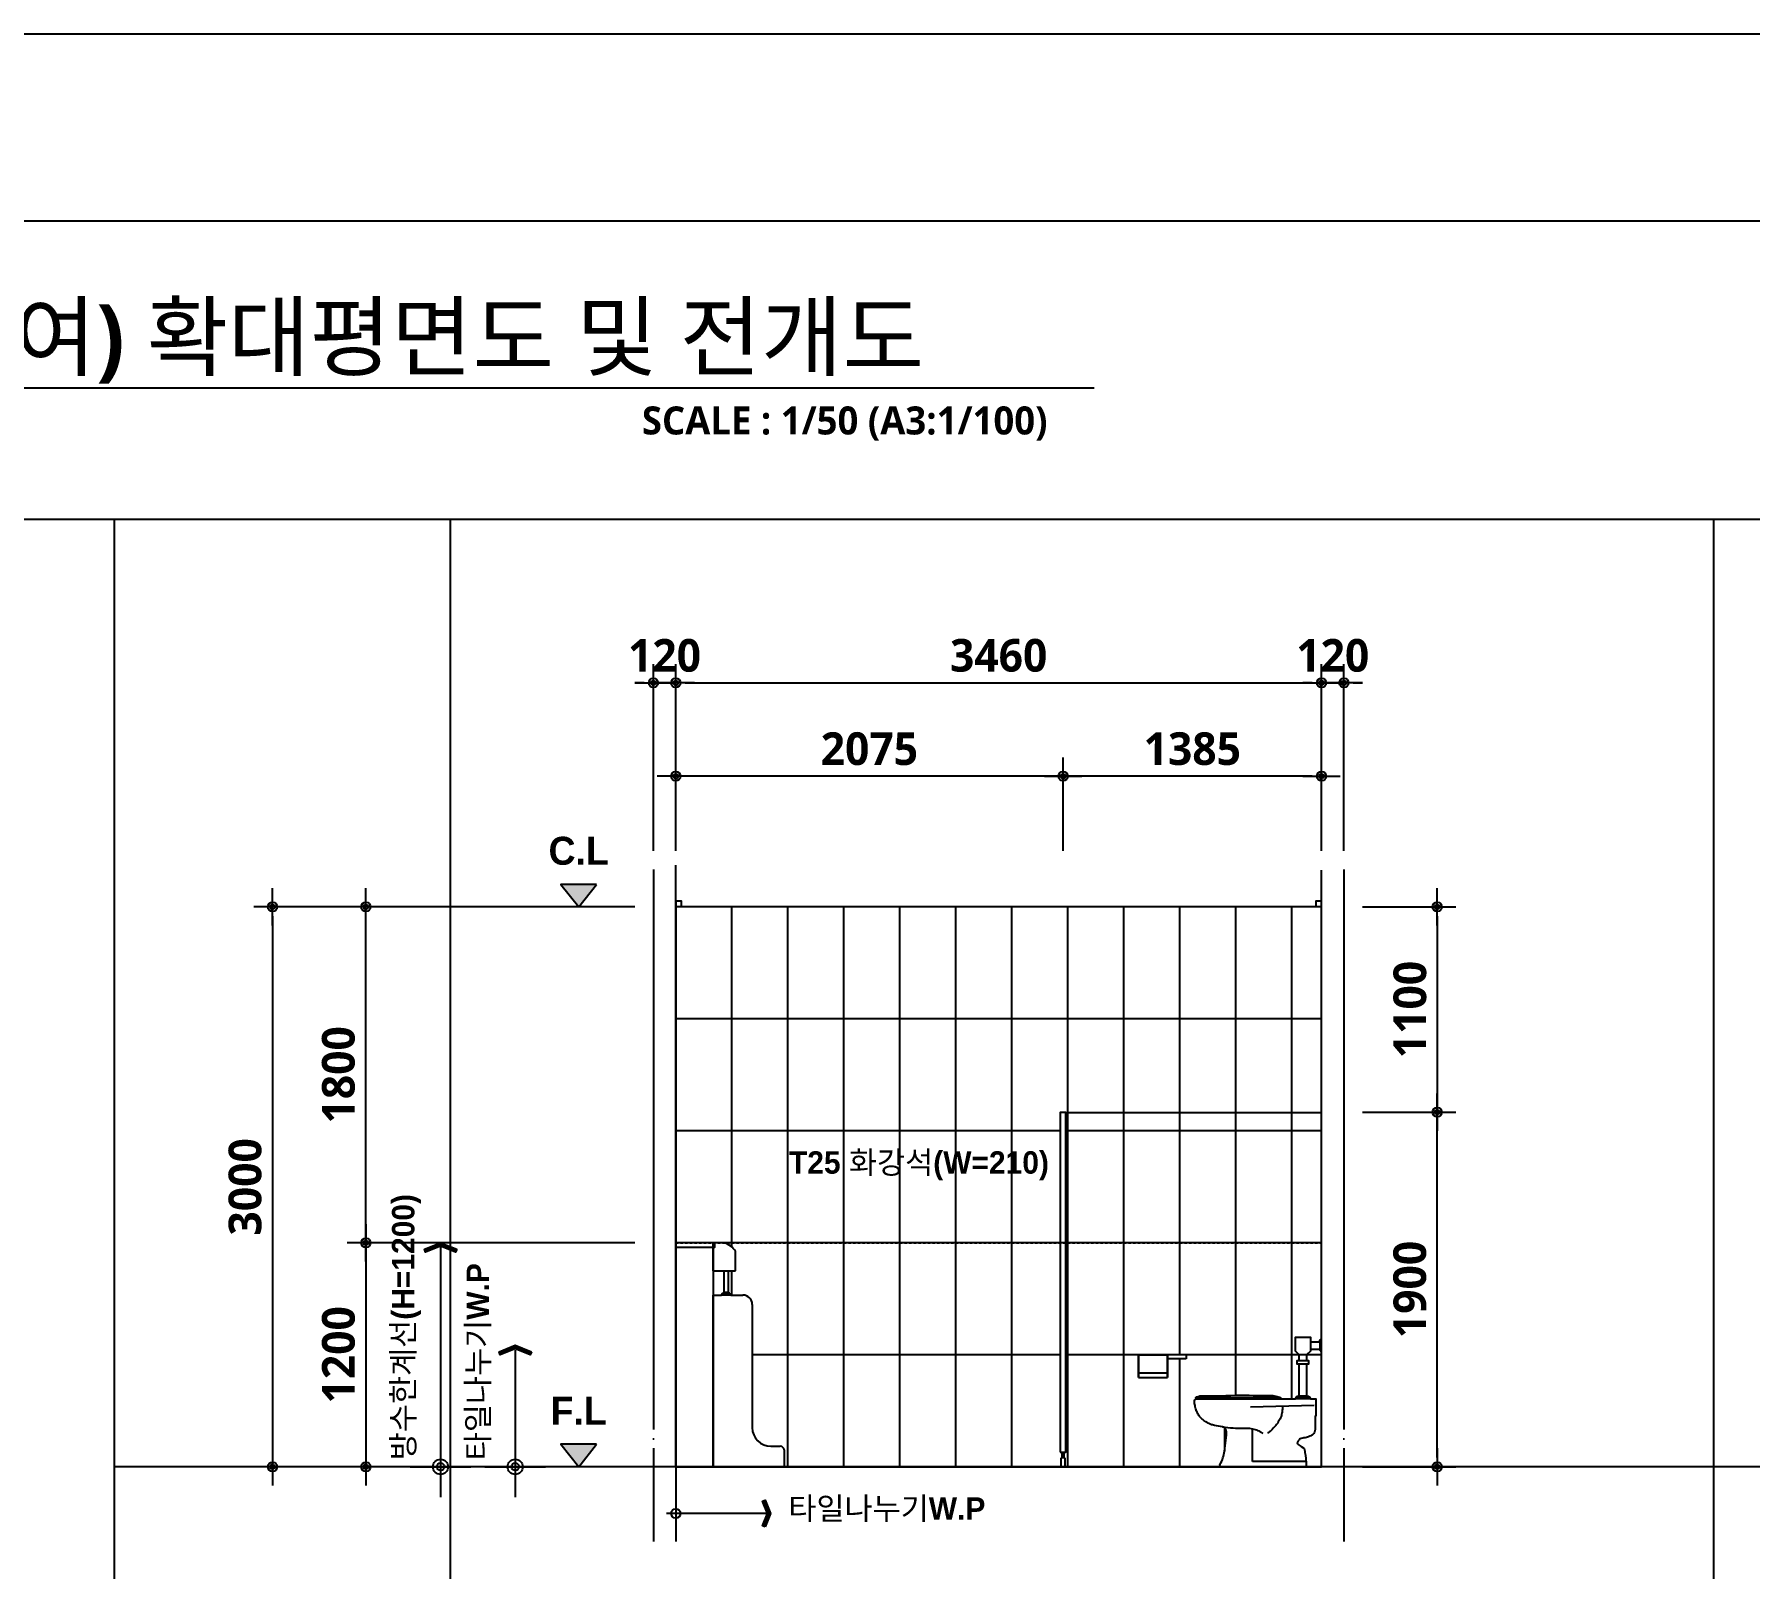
# Model space of a CAD drawing. Header units: millimetres. Extents: x 0 to 336000, y 0 to 30768.
# Drawn here: x 312335 to 321525, y 21479 to 29700 of the extents above; entities that cross this region are included whole.
import ezdxf
from ezdxf.enums import TextEntityAlignment as Align

# ---------------------------------------------------------------- set-up
doc = ezdxf.new("R2010")
doc.units = ezdxf.units.MM
doc.header["$LTSCALE"] = 50
doc.linetypes.add('CEN', pattern=[62, 60, -1, 0, -1])
doc.linetypes.add('HID', pattern=[0.5, 0.25, -0.25])
doc.layers.get('Defpoints').update_dxf_attribs({"color": 153})
for name, color, linetype in [('A-ANNO-GRA1', 7, 'Continuous'), ('A-ANNO-LEAD', 4, 'Continuous'), ('A-ANNO-SYMB', 7, 'Continuous'), ('A-ANNO-TEXT1', 7, 'Continuous'), ('A-ANNO-TITL', 7, 'Continuous'), ('A-CEN', 1, 'CEN'), ('A-FLOR-TOIL-ELE2', 4, 'Continuous'), ('A-FLOR-TOIL-TILE', 8, 'Continuous'), ('A-ST-AXIS-DIM', 7, 'Continuous'), ('A-WALL-MASN', 3, 'Continuous'), ('AA-XXXX-TXT1', 2, 'Continuous'), ('CEN', 1, 'Continuous'), ('DIM', 7, 'Continuous'), ('ELE2', 3, 'Continuous'), ('HID', 7, 'HID')]:
    doc.layers.add(name, color=color, linetype=linetype)
doc.layers.add('G(그리드1)', color=185, linetype='Continuous', plot=False)
doc.layers.add('G(그리드2)', color=235, linetype='Continuous', plot=False)
doc.styles.add('2020음성 1차', font='나눔고딕Bold.ttf')
doc.styles.add('SH_진천_나눔', font='')
doc.styles.get('SH_진천_나눔').set_extended_font_data('NanumGothic', bold=True)
doc.dimstyles.new('SHP 50', dxfattribs={"dimscale": 50, "dimtxt": 3.5, "dimasz": 1, "dimexe": 2, "dimexo": 2, "dimgap": 1, "dimtad": 1, "dimdec": 0, "dimzin": 0, "dimdsep": 46, "dimtxsty": 'SH_진천_나눔', "dimblk": 'DIMDOT', "dimcen": 0.09, "dimclrd": 256, "dimclre": 256, "dimclrt": 3, "dimadec": 0, "dimazin": 1, "dimtfac": 1, "dimtdec": 0, "dimtix": 1, "dimtmove": 2, "dimatfit": 0, "dimldrblk": 'DIMDOT', "dimfxl": 1, "dimtolj": 1, "dimtzin": 0, "dimlwd": -1, "dimlwe": -1, "dimarcsym": 0})

# ---------------------------------------------------------------- blocks, each defined once
blk = doc.blocks.new('*U2903')
at = {"layer": 'A-ANNO-TITL'}
blk.add_line((0, 0), (9750, 0), dxfattribs=at)
at = {"layer": 'AA-XXXX-TXT1', "style": 'SH_진천_나눔'}
blk.add_attdef('DWG.TITLE', (250, 100), '', height=350, dxfattribs=at)
at = {"layer": 'AA-XXXX-TXT1', "color": 7, "style": 'SH_진천_나눔'}
blk.add_attdef('NO1', text='', height=300, dxfattribs=at).set_placement((-450, 0), align=Align.MIDDLE)
at = {"layer": 'AA-XXXX-TXT1', "style": 'SH_진천_나눔'}
blk.add_attdef('SCALE', text='', height=150, dxfattribs=at).set_placement((9500, -100), align=Align.TOP_RIGHT)
blk = doc.blocks.new('DIMDOT')
at = {"color": 0}
blk.add_line((-2, 0), (2, 0), dxfattribs=at)
for radius in [0.5, 0.25]:
    blk.add_circle((0, 0), radius, dxfattribs=at)
blk = doc.blocks.new('*D23331')
at = {"layer": 'A-ST-AXIS-DIM'}
for p, q in [((315651.3, 25325), (315651.3, 26325)), ((315771.3, 25325), (315771.3, 26325)), ((315601.3, 26225), (315551.3, 26225)), ((315771.3, 26225), (315651.3, 26225)), ((315821.3, 26225), (315871.3, 26225))]:
    blk.add_line(p, q, dxfattribs=at)
at = {"layer": 'Defpoints', "color": 0}
for p in [(315651.3, 26225), (315651.3, 25225), (315771.3, 25225)]:
    blk.add_point(p, dxfattribs=at)
at = {"layer": 'A-ST-AXIS-DIM', "linetype": 'ByBlock', "xscale": 50, "yscale": 50, "zscale": 50}
blk.add_blockref('DIMDOT', (315651.3, 26225), dxfattribs=at)
at = {"layer": 'A-ST-AXIS-DIM', "linetype": 'ByBlock', "xscale": 50, "yscale": 50, "zscale": 50, "rotation": 180}
blk.add_blockref('DIMDOT', (315771.3, 26225), dxfattribs=at)
at = {"layer": 'A-ST-AXIS-DIM', "color": 3, "insert": (315711.3, 26371.2), "char_height": 175, "attachment_point": 5, "style": 'SH_진천_나눔'}
blk.add_mtext('\\A1;120', dxfattribs=at)
blk = doc.blocks.new('*D23332')
at = {"layer": 'A-ST-AXIS-DIM'}
for p, q in [((315771.3, 25325), (315771.3, 26325)), ((319231.3, 25325), (319231.3, 26325)), ((315821.3, 26225), (319181.3, 26225))]:
    blk.add_line(p, q, dxfattribs=at)
at = {"layer": 'Defpoints', "color": 0}
for p in [(319231.3, 26225), (315771.3, 25225), (319231.3, 25225)]:
    blk.add_point(p, dxfattribs=at)
at = {"layer": 'A-ST-AXIS-DIM', "linetype": 'ByBlock', "xscale": 50, "yscale": 50, "zscale": 50, "rotation": 180}
blk.add_blockref('DIMDOT', (315771.3, 26225), dxfattribs=at)
at = {"layer": 'A-ST-AXIS-DIM', "linetype": 'ByBlock', "xscale": 50, "yscale": 50, "zscale": 50}
blk.add_blockref('DIMDOT', (319231.3, 26225), dxfattribs=at)
at = {"layer": 'A-ST-AXIS-DIM', "color": 3, "insert": (317501.3, 26371.6), "char_height": 175, "attachment_point": 5, "style": 'SH_진천_나눔'}
blk.add_mtext('\\A1;3460', dxfattribs=at)
blk = doc.blocks.new('*D23333')
at = {"layer": 'A-ST-AXIS-DIM'}
for p, q in [((319231.3, 25325), (319231.3, 26325)), ((319351.3, 25325), (319351.3, 26325)), ((319181.3, 26225), (319131.3, 26225)), ((319231.3, 26225), (319351.3, 26225)), ((319401.3, 26225), (319451.3, 26225))]:
    blk.add_line(p, q, dxfattribs=at)
at = {"layer": 'Defpoints', "color": 0}
for p in [(319351.3, 26225), (319231.3, 25225), (319351.3, 25225)]:
    blk.add_point(p, dxfattribs=at)
at = {"layer": 'A-ST-AXIS-DIM', "linetype": 'ByBlock', "xscale": 50, "yscale": 50, "zscale": 50}
blk.add_blockref('DIMDOT', (319231.3, 26225), dxfattribs=at)
at = {"layer": 'A-ST-AXIS-DIM', "linetype": 'ByBlock', "xscale": 50, "yscale": 50, "zscale": 50, "rotation": 180}
blk.add_blockref('DIMDOT', (319351.3, 26225), dxfattribs=at)
at = {"layer": 'A-ST-AXIS-DIM', "color": 3, "insert": (319291.3, 26371.2), "char_height": 175, "attachment_point": 5, "style": 'SH_진천_나눔'}
blk.add_mtext('\\A1;120', dxfattribs=at)
blk = doc.blocks.new('*D23334')
at = {"layer": 'A-ST-AXIS-DIM'}
for p, q in [((315551.3, 25025), (313511.3, 25025)), ((313611.3, 24975), (313611.3, 22075)), ((315551.3, 22025), (313511.3, 22025))]:
    blk.add_line(p, q, dxfattribs=at)
at = {"layer": 'Defpoints', "color": 0}
for p in [(315651.3, 25025), (313611.3, 22025), (315651.3, 22025)]:
    blk.add_point(p, dxfattribs=at)
at = {"layer": 'A-ST-AXIS-DIM', "linetype": 'ByBlock', "xscale": 50, "yscale": 50, "zscale": 50}
for p, rotation in [((313611.3, 25025), 90), ((313611.3, 22025), 270)]:
    blk.add_blockref('DIMDOT', p, dxfattribs=dict(at, rotation=rotation))
at = {"layer": 'A-ST-AXIS-DIM', "color": 3, "insert": (313464.7, 23525), "char_height": 175, "attachment_point": 5, "rotation": 90, "style": 'SH_진천_나눔'}
blk.add_mtext('\\A1;3000', dxfattribs=at)
blk = doc.blocks.new('*D23335')
at = {"layer": 'A-ST-AXIS-DIM'}
for p, q in [((315551.3, 25025), (314011.3, 25025)), ((314111.3, 23275), (314111.3, 24975)), ((315551.3, 23225), (314011.3, 23225))]:
    blk.add_line(p, q, dxfattribs=at)
at = {"layer": 'Defpoints', "color": 0}
for p in [(314111.3, 25025), (315651.3, 25025), (315651.3, 23225)]:
    blk.add_point(p, dxfattribs=at)
at = {"layer": 'A-ST-AXIS-DIM', "linetype": 'ByBlock', "xscale": 50, "yscale": 50, "zscale": 50}
for p, rotation in [((314111.3, 25025), 90), ((314111.3, 23225), 270)]:
    blk.add_blockref('DIMDOT', p, dxfattribs=dict(at, rotation=rotation))
at = {"layer": 'A-ST-AXIS-DIM', "color": 3, "insert": (313964.7, 24125), "char_height": 175, "attachment_point": 5, "rotation": 90, "style": 'SH_진천_나눔'}
blk.add_mtext('\\A1;1800', dxfattribs=at)
blk = doc.blocks.new('*D23336')
at = {"layer": 'A-ST-AXIS-DIM'}
for p, q in [((315551.3, 23225), (314011.3, 23225)), ((314111.3, 23175), (314111.3, 22075)), ((315551.3, 22025), (314011.3, 22025))]:
    blk.add_line(p, q, dxfattribs=at)
at = {"layer": 'Defpoints', "color": 0}
for p in [(315651.3, 23225), (314111.3, 22025), (315651.3, 22025)]:
    blk.add_point(p, dxfattribs=at)
at = {"layer": 'A-ST-AXIS-DIM', "linetype": 'ByBlock', "xscale": 50, "yscale": 50, "zscale": 50}
for p, rotation in [((314111.3, 23225), 90), ((314111.3, 22025), 270)]:
    blk.add_blockref('DIMDOT', p, dxfattribs=dict(at, rotation=rotation))
at = {"layer": 'A-ST-AXIS-DIM', "color": 3, "insert": (313965.1, 22625), "char_height": 175, "attachment_point": 5, "rotation": 90, "style": 'SH_진천_나눔'}
blk.add_mtext('\\A1;1200', dxfattribs=at)
blk = doc.blocks.new('*D23337')
at = {"layer": 'A-ST-AXIS-DIM'}
for p, q in [((319451.3, 23925), (319951.3, 23925)), ((319851.3, 22075), (319851.3, 23875)), ((319451.3, 22025), (319951.3, 22025))]:
    blk.add_line(p, q, dxfattribs=at)
at = {"layer": 'Defpoints', "color": 0}
for p in [(319351.3, 23925), (319851.3, 23925), (319351.3, 22025)]:
    blk.add_point(p, dxfattribs=at)
at = {"layer": 'A-ST-AXIS-DIM', "linetype": 'ByBlock', "xscale": 50, "yscale": 50, "zscale": 50}
for p, rotation in [((319851.3, 23925), 90), ((319851.3, 22025), 270)]:
    blk.add_blockref('DIMDOT', p, dxfattribs=dict(at, rotation=rotation))
at = {"layer": 'A-ST-AXIS-DIM', "color": 3, "insert": (319704.7, 22975), "char_height": 175, "attachment_point": 5, "rotation": 90, "style": 'SH_진천_나눔'}
blk.add_mtext('\\A1;1900', dxfattribs=at)
blk = doc.blocks.new('*D23338')
at = {"layer": 'A-ST-AXIS-DIM'}
for p, q in [((319451.3, 25025), (319951.3, 25025)), ((319851.3, 24975), (319851.3, 23975)), ((319451.3, 23925), (319951.3, 23925))]:
    blk.add_line(p, q, dxfattribs=at)
at = {"layer": 'Defpoints', "color": 0}
for p in [(319351.3, 25025), (319351.3, 23925), (319851.3, 23925)]:
    blk.add_point(p, dxfattribs=at)
at = {"layer": 'A-ST-AXIS-DIM', "linetype": 'ByBlock', "xscale": 50, "yscale": 50, "zscale": 50}
for p, rotation in [((319851.3, 25025), 90), ((319851.3, 23925), 270)]:
    blk.add_blockref('DIMDOT', p, dxfattribs=dict(at, rotation=rotation))
at = {"layer": 'A-ST-AXIS-DIM', "color": 3, "insert": (319705.3, 24475), "char_height": 175, "attachment_point": 5, "rotation": 90, "style": 'SH_진천_나눔'}
blk.add_mtext('\\A1;1100', dxfattribs=at)
blk = doc.blocks.new('*D23339')
at = {"layer": 'A-ST-AXIS-DIM'}
for p, q in [((315771.3, 25325), (315771.3, 25825)), ((317846.3, 25325), (317846.3, 25825)), ((317796.3, 25725), (315821.3, 25725))]:
    blk.add_line(p, q, dxfattribs=at)
at = {"layer": 'Defpoints', "color": 0}
for p in [(315771.3, 25725), (315771.3, 25225), (317846.3, 25225)]:
    blk.add_point(p, dxfattribs=at)
at = {"layer": 'A-ST-AXIS-DIM', "linetype": 'ByBlock', "xscale": 50, "yscale": 50, "zscale": 50, "rotation": 180}
blk.add_blockref('DIMDOT', (315771.3, 25725), dxfattribs=at)
at = {"layer": 'A-ST-AXIS-DIM', "linetype": 'ByBlock', "xscale": 50, "yscale": 50, "zscale": 50}
blk.add_blockref('DIMDOT', (317846.3, 25725), dxfattribs=at)
at = {"layer": 'A-ST-AXIS-DIM', "color": 3, "insert": (316808.8, 25871.4), "char_height": 175, "attachment_point": 5, "style": 'SH_진천_나눔'}
blk.add_mtext('\\A1;2075', dxfattribs=at)
blk = doc.blocks.new('*D23340')
at = {"layer": 'A-ST-AXIS-DIM'}
for p, q in [((317846.3, 25325), (317846.3, 25825)), ((319231.3, 25325), (319231.3, 25825)), ((319181.3, 25725), (317896.3, 25725))]:
    blk.add_line(p, q, dxfattribs=at)
at = {"layer": 'Defpoints', "color": 0}
for p in [(317846.3, 25725), (317846.3, 25225), (319231.3, 25225)]:
    blk.add_point(p, dxfattribs=at)
at = {"layer": 'A-ST-AXIS-DIM', "linetype": 'ByBlock', "xscale": 50, "yscale": 50, "zscale": 50, "rotation": 180}
blk.add_blockref('DIMDOT', (317846.3, 25725), dxfattribs=at)
at = {"layer": 'A-ST-AXIS-DIM', "linetype": 'ByBlock', "xscale": 50, "yscale": 50, "zscale": 50}
blk.add_blockref('DIMDOT', (319231.3, 25725), dxfattribs=at)
at = {"layer": 'A-ST-AXIS-DIM', "color": 3, "insert": (318538.8, 25871.6), "char_height": 175, "attachment_point": 5, "style": 'SH_진천_나눔'}
blk.add_mtext('\\A1;1385', dxfattribs=at)
blk = doc.blocks.new('ARROWX')
blk.add_lwpolyline([(-0.2, -0.5), (-0.293, -0.463), (-0.108, 0), (-0.293, 0.463), (-0.2, 0.5), (0, 0)], close=True)
for points in [[(-0.2, 0.5), (-0.293, 0.463), (0, 0), (-0.108, 0)], [(0, 0), (-0.108, 0), (-0.2, -0.5), (-0.293, -0.463)]]:
    blk.add_solid(points)
blk = doc.blocks.new('Z_DOT')
at = {"layer": 'DIM', "color": 0}
for p, q in [((0, -3), (0, 3)), ((-3, 0), (3, 0))]:
    blk.add_line(p, q, dxfattribs=at)
for radius in [0.75, 0.375]:
    blk.add_circle((0, 0), radius, dxfattribs=at)
blk = doc.blocks.new('_CIDOTB')
at = {"color": 0, "linetype": 'ByBlock'}
blk.add_line((2, 0), (-1, 0), dxfattribs=at)
blk.add_circle((0, 0), 0.5, dxfattribs=at)

msp = doc.modelspace()

# ---------------------------------------------------------------- hatches: boundary and pattern name
at = {"layer": 'A-ANNO-SYMB', "transparency": 33554687}
h = msp.add_hatch(color=256, dxfattribs=at)
h.dxf.hatch_style = 1
h.paths.add_polyline_path([(315346.8, 25145.5), (315155.8, 25145.5), (315251.3, 25025)])
h = msp.add_hatch(color=256, dxfattribs=at)
h.dxf.hatch_style = 1
h.paths.add_polyline_path([(315346.8, 22145.5), (315155.8, 22145.5), (315251.3, 22025)])

# ---------------------------------------------------------------- linework, layer by layer
for p, q in [((315771.3, 22025), (315771.3, 25248.8)), ((319231.3, 22025), (319231.3, 25221.8))]:
    msp.add_line(p, q)
at = {"layer": 'A-ANNO-GRA1'}
for p, q in [((312762.6, 27100), (312762.6, 1600)), ((321331.3, 27100), (321331.3, 1600))]:
    msp.add_line(p, q, dxfattribs=at)
msp.add_lwpolyline([(295625.2, 27100), (295625.2, 1600), (329900, 1600), (329900, 27100)], close=True, dxfattribs=at)
at = {"layer": 'A-ANNO-LEAD'}
msp.add_lwpolyline([(315839.2, 23224.9, 0, 40, 0), (315906.1, 23324.6, 0, 0, 0), (316128, 23655.5, 0, 0, 0), (316378, 23655.5, 0, 0, 0)], format="xyseb", dxfattribs=at)
at = {"layer": 'A-ANNO-SYMB'}
for p, q in [((314511.3, 23206.4), (314511.3, 22126.4)), ((314911.3, 22650.4), (314911.3, 22187)), ((316257.4, 21775), (315871.3, 21775))]:
    msp.add_line(p, q, dxfattribs=at)
at = {"layer": 'A-ANNO-SYMB', "transparency": 33554687}
for points in [[(315346.8, 25145.5), (315155.8, 25145.5), (315251.3, 25025)], [(315346.8, 22145.5), (315155.8, 22145.5), (315251.3, 22025)]]:
    msp.add_lwpolyline(points, close=True, dxfattribs=at)
at = {"layer": 'A-CEN'}
for p, q in [((315651.3, 25225), (315651.3, 21625)), ((319351.3, 25225), (319351.3, 21625))]:
    msp.add_line(p, q, dxfattribs=at)
at = {"layer": 'A-FLOR-TOIL-ELE2'}
for p, q in [((316031.5, 23225), (315971.3, 23225)), ((315971.3, 23075), (315971.3, 23225)), ((316091.7, 23075), (316091.7, 23179.6)), ((315971.3, 23075), (316091.7, 23075)), ((316031.3, 22960), (316031.3, 23075)), ((316051.3, 23075), (316051.3, 22960)), ((315971.3, 22025), (315971.3, 22945)), ((315971.3, 22945), (316016.3, 22945)), ((315971.3, 22025), (315971.3, 22945)), ((316016.3, 22945), (316021.3, 22955)), ((316066.3, 22945), (316016.3, 22945)), ((316021.3, 22955), (316026.3, 22955)), ((316061.3, 22955), (316021.3, 22955)), ((316026.3, 22960), (316031.3, 22960)), ((316026.3, 22955), (316026.3, 22960)), ((316026.3, 22960), (316056.3, 22960)), ((316051.3, 22960), (316056.3, 22960)), ((316056.3, 22960), (316056.3, 22955)), ((316056.3, 22955), (316061.3, 22955)), ((316061.3, 22955), (316066.3, 22945)), ((316066.3, 22945), (316131.3, 22945)), ((316181.3, 22895), (316181.3, 22235)), ((318250.3, 22624.1), (318406.3, 22624.1)), ((318250.3, 22624.1), (318250.3, 22504.1)), ((318250.3, 22504.1), (318250.3, 22624.1)), ((318506.3, 22624.1), (318406.3, 22624.1)), ((318406.3, 22624.1), (318406.3, 22504.1)), ((318406.3, 22504.1), (318406.3, 22624.1)), ((318506.3, 22624.1), (318506.3, 22604.1)), ((319151.3, 22624.1), (319111.3, 22624.1)), ((319171.3, 22694.1), (319171.3, 22654.1)), ((319221.3, 22694.1), (319221.3, 22654.1)), ((318250.3, 22529.1), (318406.3, 22529.1)), ((318250.3, 22524.1), (318250.3, 22504.1)), ((318506.3, 22604.1), (318406.3, 22604.1)), ((319111.3, 22594.1), (319151.3, 22594.1)), ((319151.3, 22574.1), (319111.3, 22574.1)), ((318250.3, 22504.1), (318406.3, 22504.1)), ((319191.3, 22354.1), (318851.3, 22344.1)), ((319161.3, 22399.1), (319101.3, 22399.1)), ((319151.3, 22404.1), (319111.3, 22404.1)), ((318711.3, 22234.8), (318711.3, 22109.1)), ((318861.3, 22054.1), (318861.3, 22224.1)), ((316281.3, 22135), (316331.3, 22135)), ((316351.3, 22115), (316351.3, 22025)), ((316351.3, 22025), (315971.3, 22025)), ((319146.3, 22054.1), (318861.3, 22054.1))]:
    msp.add_line(p, q, dxfattribs=at)
for points in [[(317831.3, 22104.1), (317861.3, 22104.1), (317861.3, 23924.1), (317831.3, 23924.1)], [(315971.3, 22025), (315771.3, 22025), (315771.3, 23201), (315971.3, 23201)], [(317851.3, 22074.1), (317841.3, 22074.1), (317841.3, 22104.1), (317851.3, 22104.1)]]:
    msp.add_lwpolyline(points, close=True, dxfattribs=at)
for points in [[(319146.3, 22024.1), (318696.3, 22024.1, -0.576682), (318687.8, 22038.8, 0.099938), (318711.3, 22109.1), (318721.3, 22194.1, 0.016465), (318721.6, 22203.8, 0.015475), (318721.3, 22214.1, 0.065056), (318720.2, 22219.6, 0.034713), (318716.3, 22229.1, 0.131309), (318711.4, 22234.7, 0.088477), (318701.3, 22239.1, -0.00553), (318658.5, 22246.4, -0.019167), (318646.3, 22249.1, -0.05183), (318630.1, 22255.2, -0.032539), (318606.3, 22269.1, -0.047947), (318584.4, 22287.2, -0.063625), (318571.3, 22304.1, -0.031597), (318561.9, 22322.8, -0.038378), (318556.3, 22339.1, -0.013516), (318553.2, 22352.7, -0.016321), (318551.3, 22364.1, -0.033041), (318550.7, 22372.6, -0.042656), (318551.3, 22379.1, -0.154941), (318555.2, 22386.6, -0.198912), (318561.3, 22389.1), (318816.3, 22389.1), (319091.3, 22389.1), (319096.3, 22399.1), (319101.3, 22399.1), (319101.3, 22404.1), (319111.3, 22404.1), (319111.3, 22574.1), (319101.3, 22574.1), (319101.3, 22594.1), (319111.3, 22594.1), (319111.3, 22624.1), (319091.3, 22644.1), (319091.3, 22719.1), (319171.3, 22719.1), (319171.3, 22694.1), (319221.3, 22694.1), (319221.3, 22704.1), (319231.3, 22709.1)], [(319231.3, 22639.1), (319221.3, 22649.1), (319221.3, 22654.1), (319171.3, 22654.1), (319171.3, 22644.1), (319151.3, 22624.1), (319151.3, 22594.1), (319161.3, 22594.1), (319161.3, 22574.1), (319151.3, 22574.1), (319151.3, 22404.1), (319161.3, 22404.1), (319161.3, 22399.1), (319166.3, 22399.1), (319171.3, 22389.1), (319201.3, 22389.1), (319201.3, 22329.1), (319201.3, 22299.1, -0.414214), (319198.8, 22296.6, 0.414214), (319196.3, 22294.1), (319196.3, 22259.1), (319196.3, 22224.1, -0.095415), (319193.6, 22209.9, -0.106195), (319186.3, 22199.1, -0.076007), (319178.9, 22193.9, -0.028016), (319156.3, 22184.1, -0.076076), (319130.1, 22178.8, 0.14076), (319116.3, 22174.1, 0.044565), (319111.4, 22170.1, 0.036062), (319106.3, 22164.1, 0.04442), (319102.4, 22157.8, 0.088572), (319101.3, 22154.1, 0.144476), (319102.3, 22148.7, 0.13052), (319106.3, 22144.1), (319121.3, 22134.1), (319136.3, 22124.1, -0.166782), (319137.8, 22122.2, -0.029703), (319141.3, 22109.1, -0.01527), (319142.5, 22101.9, -0.003974), (319146.3, 22074.1, -0.031511), (319149.3, 22027.1, -0.414214), (319146.3, 22024.1)], [(319021.3, 22349.1, 0.010557), (319021.5, 22339.3, 0.020332), (319021.3, 22334.1, 0.015146), (319018.9, 22312.4, 0.024581), (319016.3, 22299.1, 0.055919), (319010.2, 22282.6, 0.035921), (318996.3, 22259.1, 0.027897), (318983.4, 22242.6, 0.018177), (318961.3, 22219.1, 0.033954), (318955.1, 22213.8, 0.016644), (318941.3, 22204.1)], [(318701.3, 22239.1, 0.049737), (318812.8, 22232.6, -0.087194), (318876.3, 22224.1, -0.018417), (318888, 22220, -0.015676), (318901.3, 22214.1, -0.036215), (318907, 22210.9, -0.020788), (318916.3, 22204.1)]]:
    msp.add_lwpolyline(points, format="xyb", dxfattribs=at)
for points in [[(319011.3, 22394.1), (318776.3, 22394.1), (318556.3, 22394.1, 0.668179), (318556.1, 22394.7, 0.041616), (318561.3, 22399.1, 0.145358), (318579.4, 22405.4, 0.012317), (318801.3, 22409.1, 0.00485), (318969.9, 22406.2, 0.049532), (318986.3, 22404.1, 0.0389), (319011.7, 22396.2, 0.825793)], [(317846.3, 22024.1), (317836.3, 22024.1), (317836.3, 22069.1, -0.414214), (317841.3, 22074.1), (317851.3, 22074.1, -0.414214), (317856.3, 22069.1), (317856.3, 22024.1)]]:
    msp.add_lwpolyline(points, format="xyb", close=True, dxfattribs=at)
msp.add_lwpolyline([(319171.3, 22389.1), (319091.3, 22389.1)], dxfattribs=at)
for centre, radius, start, end in [((315997.8, 23117.7), 112.5, 33.3723, 72.56122), ((316131.3, 22895), 50, 0, 90), ((316281.3, 22235), 100, 180, 270), ((316331.3, 22115), 20, 0, 90)]:
    msp.add_arc(centre, radius, start, end, dxfattribs=at)
at = {"layer": 'A-FLOR-TOIL-TILE'}
for p, q in [((319231.3, 25025), (315771.3, 25025)), ((316071.3, 23202.8), (316071.3, 25025)), ((316371.3, 22025), (316371.3, 25025)), ((316671.3, 22025), (316671.3, 25025)), ((316971.3, 22025), (316971.3, 25025)), ((317271.3, 22025), (317271.3, 25025)), ((317571.3, 22025), (317571.3, 25025)), ((317871.3, 22025), (317871.3, 25025)), ((318171.3, 22025), (318171.3, 25025)), ((318471.3, 22624.1), (318471.3, 25025)), ((318771.3, 22408), (318771.3, 25025)), ((319071.3, 22389.1), (319071.3, 25025)), ((319231.3, 24425), (315771.3, 24425)), ((317831.3, 23825), (315771.3, 23825)), ((319231.3, 23825), (317861.3, 23825)), ((319231.3, 23225), (315771.3, 23225)), ((316071.3, 22945), (316071.3, 23075)), ((317831.3, 22625), (316181.3, 22625)), ((319231.3, 22625), (317861.3, 22625)), ((318471.3, 22025), (318471.3, 22604.1))]:
    msp.add_line(p, q, dxfattribs=at)
at = {"layer": 'A-WALL-MASN'}
msp.add_lwpolyline([(315981.3, 23225), (315771.3, 23225), (315771.3, 23201), (315981.3, 23201)], close=True, dxfattribs=at)
at = {"layer": 'CEN'}
msp.add_line((315771.3, 22025), (315771.3, 21625), dxfattribs=at)
at = {"layer": 'Defpoints'}
for points in [[(336000, 0), (336000, 29700), (294000, 29700), (294000, 0)], [(295025.2, 28700), (330500, 28700), (330500, 1000), (295025.2, 1000)]]:
    msp.add_lwpolyline(points, close=True, dxfattribs=at)
at = {"layer": 'ELE2'}
msp.add_lwpolyline([(319231.3, 25025), (319231.3, 25055), (319201.3, 25055), (319201.3, 25025), (315801.3, 25025), (315801.3, 25055), (315771.3, 25055), (315771.3, 25025), (315771.3, 22025), (319231.3, 22025)], close=True, dxfattribs=at)
at = {"layer": 'G(그리드1)'}
msp.add_line((330500, 22025), (312762.6, 22025), dxfattribs=at)
at = {"layer": 'G(그리드2)'}
msp.add_line((314562.6, 27100), (314562.6, 1000), dxfattribs=at)
at = {"layer": 'HID', "ltscale": 1000}
msp.add_line((317861.3, 23924.1), (319231.3, 23924.1), dxfattribs=at)
at = {"layer": 'HID'}
msp.add_line((315771.3, 23225), (319231.3, 23225), dxfattribs=at)

# ---------------------------------------------------------------- block references
ref = msp.add_blockref('*U2903', (308263, 27806))
ref.add_attrib('SCALE', 'SCALE : 1/50 (A3:1/100)', dxfattribs={"layer": 'A-ANNO-TITL', "height": 150, "style": 'SH_진천_나눔'}).set_placement((317763, 27706), align=Align.TOP_RIGHT)
ref.add_attrib('DWG.TITLE', '지상4층 화장실(남,여) 확대평면도 및 전개도', (308513, 27906), dxfattribs={"layer": 'A-ANNO-TITL', "height": 347.908, "style": 'SH_진천_나눔'})
at = {"layer": 'A-ANNO-SYMB'}
for name, p, xscale, yscale, zscale, rotation in [('ARROWX', (314511.3, 23225), 172.7999999999884, 172.7999999999884, 172.7999999999884, 90), ('ARROWX', (314911.3, 22676.2), 172.7999999999884, 172.7999999999884, 172.7999999999884, 90), ('Z_DOT', (314511.3, 22025), 54, 54, 54, 270), ('Z_DOT', (314911.3, 22025), 54, 54, 54, 270)]:
    msp.add_blockref(name, p, dxfattribs=dict(at, xscale=xscale, yscale=yscale, zscale=zscale, rotation=rotation))
for name, p, xscale, yscale, zscale in [('_CIDOTB', (315771.3, 21775), 50, 50, 50), ('ARROWX', (316278.9, 21775), 144, 144, 144)]:
    msp.add_blockref(name, p, dxfattribs=dict(at, xscale=xscale, yscale=yscale, zscale=zscale))

# ---------------------------------------------------------------- texts
at = {"layer": 'A-ANNO-TEXT1', "style": '2020음성 1차'}
for s, p in [('C.L', (315251.3, 25325.5)), ('F.L', (315251.3, 22325.5))]:
    msp.add_text(s, height=150, dxfattribs=at).set_placement(p, align=Align.MIDDLE_CENTER)
for s, p in [('T25 화강석(W=210)', (316378, 23655.5)), ('타일나누기W.P', (316374.2, 21801.4))]:
    msp.add_text(s, height=120, dxfattribs=at).set_placement(p, align=Align.MIDDLE_LEFT)
for s, p in [('방수한계선(H=1200)', (314371.1, 22059.9)), ('타일나누기W.P', (314771.1, 22059.9))]:
    msp.add_text(s, height=120, rotation=90, dxfattribs=at).set_placement(p)

# ---------------------------------------------------------------- dimensions: what is measured, and where the dimension line sits
at = {"layer": 'A-ST-AXIS-DIM'}
for base, p1, p2, picture, middle in [((315651.3, 26225), (315771.3, 25225), (315651.3, 25225), '*D23331', (315711.3, 26371.2)), ((315771.3, 25725), (317846.3, 25225), (315771.3, 25225), '*D23339', (316808.8, 25871.4)), ((317846.3, 25725), (319231.3, 25225), (317846.3, 25225), '*D23340', (318538.8, 25871.6))]:
    dim = msp.add_linear_dim(base=base, p1=p1, p2=p2, dimstyle='SHP 50', override={"dimtxsty": 'SH_진천_나눔', "dimldrblk": 'DIMDOT'}, dxfattribs=at)
    dim.commit()
    dim.dimension.update_dxf_attribs({"geometry": picture, "text_midpoint": middle})
for base, p1, p2, angle, picture, middle in [((319231.3, 26225), (315771.3, 25225), (319231.3, 25225), 180, '*D23332', (317501.3, 26371.6)), ((319351.3, 26225), (319231.3, 25225), (319351.3, 25225), 180, '*D23333', (319291.3, 26371.2)), ((313611.3, 22025), (315651.3, 25025), (315651.3, 22025), 270, '*D23334', (313464.7, 23525)), ((314111.3, 25025), (315651.3, 23225), (315651.3, 25025), 90, '*D23335', (313964.7, 24125)), ((319851.3, 23925), (319351.3, 25025), (319351.3, 23925), 270, '*D23338', (319705.3, 24475)), ((319851.3, 23925), (319351.3, 22025), (319351.3, 23925), 90, '*D23337', (319704.7, 22975)), ((314111.3, 22025), (315651.3, 23225), (315651.3, 22025), 270, '*D23336', (313965.1, 22625))]:
    dim = msp.add_linear_dim(base=base, p1=p1, p2=p2, angle=angle, dimstyle='SHP 50', override={"dimtxsty": 'SH_진천_나눔', "dimldrblk": 'DIMDOT'}, dxfattribs=at)
    dim.commit()
    dim.dimension.update_dxf_attribs({"geometry": picture, "text_midpoint": middle})

doc.saveas('drawing.dxf')
